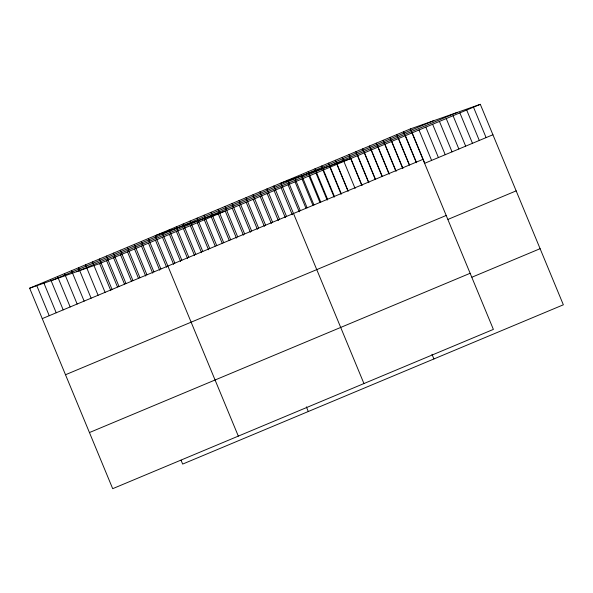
<?xml version="1.0" encoding="UTF-8"?>
<svg xmlns="http://www.w3.org/2000/svg" width="593" height="593" viewBox="0 0 593 593"><rect width="100%" height="100%" fill="white"/><g stroke="black" fill="none" stroke-linecap="round" stroke-linejoin="round"><path stroke-width="0.89" d="M410.341 128.918L493.383 329.397L112.692 488.676L29.65 288.198L410.341 128.918L480.308 104.324L563.35 304.802L182.659 464.082L181.043 460.183M52.74 280.081L433.431 120.802M76.527 271.72L457.218 112.44M29.65 288.198L99.617 263.603L480.308 104.324M42.259 318.626L422.95 159.354M492.916 134.759L424.788 163.26L412.187 132.832M65.497 374.746L446.195 215.467M448.034 219.38L516.162 190.872M89.447 432.556L470.138 273.284M471.984 277.19L540.104 248.689M473.496 107.177L486.104 137.613M466.684 110.024L479.292 140.459M459.871 112.878L472.48 143.313M453.059 115.724L465.668 146.16M446.247 118.578L458.856 149.013M439.435 121.424L452.044 151.86M432.623 124.278L445.224 154.714M425.811 127.124L438.412 157.56M418.999 129.978L431.6 160.414M405.375 135.678L416.575 162.734M403.529 131.765L416.138 162.2M398.563 138.532L409.415 164.735M396.717 134.618L409.326 165.054M391.751 141.379L402.951 168.434M389.905 137.465L402.514 167.901M384.939 144.232L396.139 171.281M383.093 140.319L395.701 170.754M378.126 147.079L389.327 174.134M376.281 143.165L388.889 173.601M371.307 149.933L382.166 176.136M369.469 146.019L382.077 176.455M364.495 152.779L375.354 178.99M362.657 148.865L375.265 179.301M357.683 155.633L368.89 182.681M355.844 151.719L368.446 182.155M362.078 185.535L350.871 158.479L280.904 183.074L363.946 383.552M431.978 354.28L433.913 358.958M349.032 154.565L361.634 185.001M342.22 157.419L355.096 188.455M335.408 160.266L348.009 190.701M336.913 164.32L348.121 191.376M328.596 163.119L341.197 193.555M329.938 167.241L341.138 194.296M321.784 165.973L334.385 196.402M322.955 170.161L334.163 197.21M314.972 168.82L327.573 199.255M315.98 173.082L327.18 200.13M308.16 171.673L320.761 202.102M308.997 176.002L319.849 202.206M301.348 174.52L313.949 204.956M302.015 178.923L312.874 205.126M294.528 177.374L307.137 207.802M295.04 181.843L305.892 208.047M287.716 180.22L300.325 210.656M288.057 184.764L299.265 211.812M281.082 187.684L292.282 214.733M273.929 185.994L286.53 216.423M274.099 190.605L285.307 217.653M266.946 188.908L279.555 219.343M267.124 193.518L278.325 220.574M259.971 191.828L272.572 222.264M260.142 196.439L271.349 223.494M252.989 194.749L265.597 225.184M253.159 199.359L264.367 226.415M246.013 197.669L258.615 228.105M246.184 202.28L257.392 229.335M239.031 200.59L251.64 231.025M239.201 205.2L250.409 232.256M232.048 203.51L244.657 233.946M232.226 208.121L243.426 235.176M225.073 206.431L237.682 236.866M236.451 238.097L225.244 211.041L155.277 235.636L238.319 436.114M306.351 406.842L308.286 411.52M218.091 209.351L230.699 239.787M218.268 213.962L229.12 240.172M211.115 212.272L223.717 242.707M211.286 216.882L222.138 243.086M204.133 215.192L216.741 245.628M204.303 219.803L215.163 246.006M197.158 218.113L209.759 248.549M197.328 222.723L208.536 249.772M190.175 221.033L202.784 251.469M190.346 225.644L201.553 252.692M183.193 223.954L195.801 254.39M183.37 228.564L194.571 255.613M176.217 226.874L188.826 257.303M176.388 231.485L187.596 258.533M169.235 229.795L181.843 260.223M169.413 234.405L180.613 261.454M162.26 232.715L174.861 263.144M162.43 237.326L173.638 264.374M155.448 240.247L166.655 267.295M148.302 238.556L160.903 268.985M148.472 243.16L159.68 270.215M141.319 241.47L153.928 271.905M141.49 246.08L152.697 273.136M134.337 244.39L146.945 274.826M134.515 249.001L145.715 276.056M127.362 247.311L139.97 277.746M127.532 251.921L138.391 278.132M120.379 250.231L132.988 280.667M120.557 254.842L131.409 281.052M113.404 253.152L126.005 283.587M113.574 257.762L124.434 283.973M106.421 256.072L119.03 286.508M106.599 260.683L117.451 286.893M99.446 258.993L112.047 289.428M99.617 263.603L110.824 290.659M92.464 261.913L105.072 292.349M85.488 264.834L98.09 295.27M78.506 267.754L91.114 298.19M71.523 270.675L84.132 301.111M64.548 273.595L77.149 304.031M57.565 276.516L70.174 306.944M50.59 279.436L63.192 309.865M43.608 282.357L56.216 312.785M36.633 285.277L49.234 315.706"/></g></svg>
